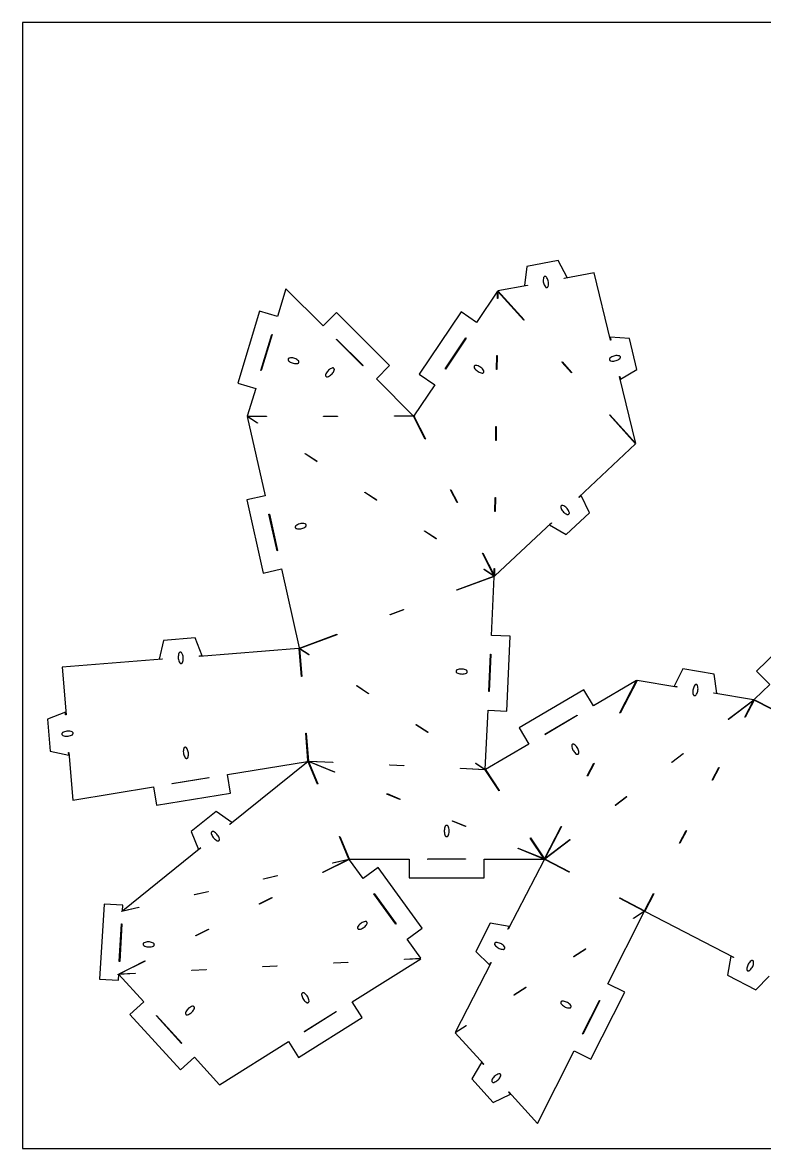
# Model space of a CAD drawing. Extents: x -101 to 299, y -5 to 295.
# Drawn here: x -100.8 to 97, y -4.9 to 295.1 of the extents above; entities that cross this region are included whole.
import ezdxf

# ---------------------------------------------------------------- set-up
doc = ezdxf.new("R2010")
doc.units = 0
doc.layers.add('Ebene_1', color=7, linetype='CONTINUOUS')

msp = doc.modelspace()

# ---------------------------------------------------------------- linework, layer by layer
at = {"layer": 'Ebene_1', "color": 5}
for points in [[(-100.819354, -4.857184), (299.181258, -4.857184), (299.181258, 295.142921), (-100.819354, 295.142921), (-100.819354, -4.857184)], [(98.760794, 112.256924), (94.185971, 114.626885), (91.81601, 110.052063), (91.728169, 110.097924), (94.019813, 114.521405), (87.350902, 109.45728), (87.29093, 109.535949), (94.07273, 114.685799), (94.00676, 114.720019), (83.477049, 116.462741), (83.493277, 116.56046), (84.233405, 116.438046), (83.553602, 121.518046), (75.167721, 122.906227), (72.887719, 118.316235), (73.627494, 118.193469), (73.611266, 118.096102), (62.975016, 119.856463), (58.474277, 111.162607), (58.386083, 111.208116), (62.84343, 119.817657), (51.346402, 113.052438), (48.810283, 117.361619), (31.573208, 107.218552), (34.109327, 102.909019), (22.60983, 96.142388), (22.723071, 96.137096), (22.718485, 96.037966), (22.711783, 96.038319), (22.717427, 96.034791), (22.675094, 95.969527), (26.274133, 90.519463), (26.191583, 90.465135), (22.504349, 96.048196), (15.945858, 96.357935), (15.950796, 96.456713), (22.351596, 96.154382), (19.921663, 97.736591), (19.975638, 97.819846), (22.40416, 96.238696), (22.469071, 96.281735), (22.535746, 96.180488), (23.271641, 111.884038), (28.265916, 111.650146), (29.201835, 131.628305), (24.20756, 131.862196), (24.938163, 147.460619), (24.895124, 147.460971), (24.896535, 147.578094), (14.939735, 143.885569), (14.905163, 143.978349), (24.836916, 147.661702), (22.18438, 149.376202), (22.238355, 149.459457), (24.820688, 147.790466), (21.819608, 153.737241), (21.908155, 153.781691), (24.900063, 147.852907), (24.92123, 149.684177), (25.02036, 149.683119), (24.99743, 147.720969), (25.040469, 147.737196), (40.143238, 161.859596), (40.210619, 161.787277), (39.663108, 161.275044), (44.105991, 158.719874), (50.314527, 164.525185), (48.062746, 169.129641), (47.514883, 168.617407), (47.447149, 168.689727), (62.607069, 182.865749), (55.623127, 190.592994), (55.696858, 190.659316), (62.618358, 183.000863), (58.269666, 200.806263), (58.365974, 200.829899), (58.544127, 200.101413), (62.949263, 202.721141), (60.932433, 210.97861), (55.815391, 211.272827), (55.993544, 210.544341), (55.897235, 210.520705), (51.523849, 228.427705), (43.595169, 226.94498), (43.576824, 227.042346), (44.31413, 227.180282), (41.938877, 231.721944), (33.583688, 230.159491), (33.010071, 225.066438), (33.747024, 225.204374), (33.765369, 225.107007), (25.893838, 223.635219), (32.856613, 215.930905), (32.783235, 215.864582), (25.884666, 223.497282), (25.862441, 221.589813), (25.76331, 221.590871), (25.786241, 223.549494), (20.212352, 215.252866), (16.061921, 218.041221), (4.908852, 201.439852), (9.05893, 198.651496), (3.468108, 190.329469), (3.624035, 190.329821), (3.624388, 190.230691), (3.51538, 190.230691), (6.562321, 184.192546), (6.473774, 184.148096), (3.404608, 190.230338), (-1.709612, 190.223988), (-1.709612, 190.323119), (3.354513, 190.329469), (3.323116, 190.391205), (-6.499276, 200.178671), (-2.970087, 203.720207), (-17.13729, 217.836963), (-20.666479, 214.295427), (-30.600701, 224.193666), (-32.852834, 216.777219), (-37.637206, 218.23031), (-43.44922, 199.093527), (-38.664848, 197.640435), (-40.902517, 190.273377), (-35.772776, 190.28008), (-35.772776, 190.180949), (-40.749765, 190.174599), (-38.154731, 188.497141), (-38.208706, 188.413885), (-40.901812, 190.154844), (-36.167887, 169.054499), (-41.046804, 167.95983), (-36.668479, 148.445221), (-31.789562, 149.539891), (-27.082095, 128.557021), (-27.005895, 128.563019), (-26.996017, 128.439546), (-17.032867, 132.134541), (-16.998295, 132.041407), (-26.930754, 128.358055), (-24.429912, 126.730338), (-24.483887, 126.647082), (-26.982965, 128.274094), (-26.398765, 120.897863), (-26.497542, 120.890102), (-27.084212, 128.301257), (-27.200276, 128.258219), (-27.234848, 128.350999), (-27.221442, 128.355938), (-53.652259, 126.262555), (-53.660373, 126.361332), (-52.912484, 126.420599), (-54.794906, 131.187685), (-63.268276, 130.516702), (-64.376704, 125.512549), (-63.629167, 125.571816), (-63.621406, 125.473038), (-90.23341, 123.365191), (-89.226758, 110.654255), (-89.325395, 110.646494), (-89.384662, 111.39403), (-94.151854, 109.511607), (-93.480764, 101.038238), (-88.476682, 99.92981), (-88.535949, 100.677699), (-88.437136, 100.68546), (-87.430343, 87.974171), (-65.912275, 91.522763), (-65.09884, 86.589519), (-45.365156, 89.843541), (-46.178662, 94.777138), (-24.851481, 98.29398), (-24.849012, 98.350071), (-24.854304, 98.352188), (-24.847954, 98.367357), (-24.847248, 98.383938), (-24.841251, 98.383938), (-24.816556, 98.44391), (-24.752351, 98.417099), (-24.779162, 98.481305), (-24.724481, 98.504235), (-25.301979, 105.797916), (-25.203201, 105.80603), (-24.614767, 98.373002), (-18.07462, 98.063969), (-18.079559, 97.965191), (-24.379465, 98.262935), (-17.649876, 95.475285), (-17.687623, 95.383563), (-24.568554, 98.234007), (-22.080765, 92.273121), (-22.171781, 92.235374), (-24.635934, 98.137699), (-24.694848, 98.133113), (-24.70649, 98.278105), (-24.718484, 98.27881), (-45.520731, 81.486235), (-45.583173, 81.563141), (-44.999326, 82.034452), (-49.245006, 84.90571), (-55.858884, 79.566771), (-53.947534, 74.810974), (-53.36404, 75.281932), (-53.301951, 75.205027), (-74.074106, 58.436441), (-69.796146, 59.417163), (-69.774098, 59.320502), (-74.335373, 58.274869), (-74.357563, 58.37153), (-74.158984, 58.417038), (-74.066945, 59.95021), (-79.057939, 60.249719), (-80.256007, 40.285671), (-75.265013, 39.986163), (-75.173221, 41.513691), (-75.317119, 41.441724), (-75.351832, 41.511574), (-75.356242, 41.511221), (-75.356806, 41.521452), (-75.361322, 41.530624), (-75.357335, 41.532388), (-75.361463, 41.610352), (-75.182746, 41.619524), (-68.193759, 45.106732), (-68.149521, 45.018185), (-74.93499, 41.632577), (-70.788193, 41.848477), (-70.782936, 41.749699), (-75.126654, 41.523216), (-68.477886, 34.233063), (-72.172281, 30.863682), (-58.695217, 16.086245), (-55.000929, 19.455414), (-48.309087, 12.117636), (-29.922662, 23.634737), (-27.268362, 19.397382), (-10.319154, 30.014335), (-12.973101, 34.25176), (5.326541, 45.714569), (1.031119, 45.490907), (1.02618, 45.589685), (5.378399, 45.816521), (1.696458, 50.894405), (5.74423, 53.829516), (-5.995862, 70.02131), (-10.043987, 67.086199), (-13.646201, 72.054369), (-13.732984, 72.018032), (-13.785548, 72.143974), (-20.736329, 68.675816), (-20.780779, 68.764363), (-14.153848, 72.070949), (-18.126126, 71.160077), (-18.148351, 71.256738), (-13.828587, 72.246985), (-16.340365, 78.264316), (-16.248995, 78.302416), (-13.735101, 72.279794), (-13.61304, 72.340824), (-13.593284, 72.30096), (-13.586934, 72.302371), (-13.580937, 72.276266), (-13.568942, 72.251924), (-13.57494, 72.249102), (-13.56612, 72.21206), (2.258433, 72.225113), (2.262313, 67.225194), (22.262344, 67.241774), (22.25811, 72.241694), (38.147574, 72.255099), (31.266291, 75.105544), (31.304038, 75.197266), (38.124291, 72.372221), (38.131346, 72.385627), (34.534424, 77.832163), (34.616974, 77.886491), (38.271752, 72.352819), (42.726277, 80.957774), (42.814119, 80.912266), (38.422035, 72.427607), (45.090946, 77.491732), (45.150919, 77.41271), (38.375469, 72.267799), (38.470719, 72.228641), (38.464721, 72.213824), (44.942074, 68.857849), (44.896213, 68.770007), (38.422035, 72.124219), (38.339838, 72.069891), (38.281983, 72.15738), (38.234005, 72.064246), (38.19026, 72.086824), (28.66526, 53.562816), (28.577066, 53.608324), (28.920319, 54.275427), (23.875596, 55.182419), (19.988691, 47.623096), (23.66146, 44.048046), (24.00436, 44.715149), (24.092202, 44.669641), (14.525927, 26.065446), (17.419763, 27.922892), (17.473385, 27.839671), (14.514638, 25.940316), (22.103594, 17.593417), (22.030216, 17.526848), (21.525744, 18.081767), (18.908485, 13.674938), (24.62666, 7.385722), (29.261808, 9.572803), (28.757335, 10.127757), (28.830713, 10.194432), (36.453535, 1.810316), (46.224774, 21.18085), (50.689177, 18.928999), (59.696652, 36.785763), (55.232602, 39.037544), (64.918469, 58.239238), (64.87296, 58.262874), (64.874724, 58.266402), (62.064849, 56.462649), (62.011227, 56.546257), (64.905063, 58.403632), (58.33881, 61.805469), (58.384319, 61.89331), (64.982674, 58.474894), (67.352635, 63.049716), (67.440477, 63.004207), (65.132958, 58.550035), (65.136133, 58.552152), (65.189755, 58.468896), (65.102619, 58.412805), (65.194694, 58.36518), (65.171763, 58.321082), (88.70698, 46.127671), (88.661471, 46.03983), (87.995427, 46.384846), (87.072913, 41.342946), (94.620241, 37.43311), (98.20658, 41.094591)], [(-37.164484, 202.410344), (-37.259381, 202.438919), (-34.353551, 212.00731), (-34.258654, 211.978735), (-37.164484, 202.410344)], [(-17.159515, 210.73096), (-17.089665, 210.801163), (-10.005887, 203.742785), (-10.07609, 203.672582), (-17.159515, 210.73096)], [(11.88856, 202.77441), (11.806363, 202.829444), (17.383074, 211.130305), (17.465271, 211.074919), (11.88856, 202.77441)], [(25.585863, 206.452824), (25.684994, 206.451766), (25.640896, 202.666813), (25.541766, 202.668224), (25.585863, 206.452824)], [(45.545677, 201.891407), (45.471946, 201.824732), (42.934416, 204.632844), (43.007794, 204.699166), (45.545677, 201.891407)], [(-16.848717, 190.304069), (-16.848717, 190.204938), (-20.63367, 190.199999), (-20.63367, 190.29913), (-16.848717, 190.304069)], [(25.364319, 187.529824), (25.463449, 187.528766), (25.418999, 183.744166), (25.320221, 183.745224), (25.364319, 187.529824)], [(-25.494242, 180.195574), (-25.44062, 180.27883), (-22.262092, 178.224252), (-22.315715, 178.140996), (-25.494242, 180.195574)], [(-9.601251, 169.922685), (-9.547629, 170.005588), (-6.369101, 167.95101), (-6.422723, 167.867755), (-9.601251, 169.922685)], [(15.087549, 167.297666), (14.999355, 167.252863), (13.294027, 170.632121), (13.382574, 170.676571), (15.087549, 167.297666)], [(25.142774, 168.607177), (25.241905, 168.606119), (25.197455, 164.821519), (25.098324, 164.822577), (25.142774, 168.607177)], [(-32.835901, 154.429391), (-32.932562, 154.407519), (-35.121548, 164.164999), (-35.024887, 164.186871), (-32.835901, 154.429391)], [(6.291388, 159.649444), (6.345363, 159.732699), (9.523891, 157.678121), (9.470269, 157.594866), (6.291388, 159.649444)], [(-2.803929, 137.305557), (-2.838148, 137.398691), (0.710444, 138.714552), (0.745016, 138.621419), (-2.803929, 137.305557)], [(109.184319, 136.29873), (94.855896, 122.345663), (98.344163, 118.763205), (94.301683, 114.826557), (94.345427, 114.768702), (94.257233, 114.701674), (98.806302, 112.344766)], [(23.923927, 126.870038), (24.023058, 126.865099), (23.554921, 116.876196), (23.456144, 116.880782), (23.923927, 126.870038)], [(-11.796587, 118.387144), (-11.742612, 118.470046), (-8.570787, 116.404885), (-8.624762, 116.321982), (-11.796587, 118.387144)], [(4.062538, 108.062044), (4.116513, 108.144946), (7.288338, 106.079785), (7.234363, 105.996882), (4.062538, 108.062044)], [(38.443555, 105.402099), (38.393108, 105.487824), (47.011821, 110.559005), (47.061916, 110.473985), (38.443555, 105.402099)], [(75.233691, 100.38066), (75.293663, 100.301638), (72.27953, 98.012816), (72.219558, 98.091485), (75.233691, 100.38066)], [(-2.957034, 97.250816), (-2.952448, 97.349946), (0.828271, 97.171088), (0.823685, 97.07231), (-2.957034, 97.250816)], [(51.426483, 97.763402), (51.514324, 97.717894), (49.774071, 94.356627), (49.68623, 94.402488), (51.426483, 97.763402)], [(84.76363, 96.655327), (84.851471, 96.609819), (83.110513, 93.249257), (83.022671, 93.294766), (84.76363, 96.655327)], [(-51.12002, 94.012316), (-51.104145, 93.914596), (-60.970634, 92.287585), (-60.986862, 92.385305), (-51.12002, 94.012316)], [(-3.701042, 89.589894), (-3.662942, 89.681616), (-0.166209, 88.23311), (-0.204309, 88.141388), (-3.701042, 89.589894)], [(60.162319, 88.936196), (60.222291, 88.857174), (57.208158, 86.568352), (57.148185, 86.647021), (60.162319, 88.936196)], [(13.782624, 82.347719), (13.820371, 82.439441), (17.317105, 80.990935), (17.279358, 80.899213), (13.782624, 82.347719)], [(76.058133, 79.852521), (76.145974, 79.807013), (74.405016, 76.446452), (74.317174, 76.49196), (76.058133, 79.852521)], [(17.258191, 72.287202), (17.258191, 72.188071), (7.258352, 72.179957), (7.258352, 72.279088), (17.258191, 72.287202)], [(-36.571817, 66.931682), (-36.594042, 67.028344), (-32.904692, 67.873952), (-32.88282, 67.777644), (-36.571817, 66.931682)], [(-55.017509, 62.703641), (-55.039734, 62.799949), (-51.350384, 63.645557), (-51.328512, 63.548896), (-55.017509, 62.703641)], [(-7.14874, 63.009146), (-7.068659, 63.067355), (-1.19879, 54.971457), (-1.27887, 54.913249), (-7.14874, 63.009146)], [(-37.669662, 60.226435), (-37.713759, 60.315335), (-34.327445, 62.005141), (-34.282995, 61.916594), (-37.669662, 60.226435)], [(-74.91594, 44.974088), (-75.014894, 44.980085), (-74.415877, 54.961932), (-74.317064, 54.956288), (-74.91594, 44.974088)], [(-54.602995, 51.777407), (-54.647092, 51.866307), (-51.260426, 53.55576), (-51.216329, 53.467213), (-54.602995, 51.777407)], [(46.139049, 46.240207), (46.08578, 46.323463), (49.270658, 48.368163), (49.32428, 48.284555), (46.139049, 46.240207)], [(-55.664151, 42.537099), (-55.669442, 42.63623), (-51.889781, 42.83308), (-51.88449, 42.734302), (-55.664151, 42.537099)], [(-36.765845, 43.521702), (-36.770784, 43.620832), (-32.991123, 43.817682), (-32.985831, 43.718552), (-36.765845, 43.521702)], [(-17.867187, 44.506305), (-17.872479, 44.605435), (-14.092817, 44.802285), (-14.087526, 44.703155), (-17.867187, 44.506305)], [(30.213602, 36.017766), (30.15998, 36.101021), (33.34521, 38.145369), (33.398833, 38.062113), (30.213602, 36.017766)], [(52.936371, 34.595719), (53.024919, 34.551269), (48.521005, 25.622816), (48.432458, 25.667336), (52.936371, 34.595719)], [(-58.33362, 23.183146), (-58.406645, 23.116435), (-65.145406, 30.50526), (-65.072029, 30.571935), (-58.33362, 23.183146)], [(-17.236773, 31.639441), (-17.184562, 31.55548), (-25.65899, 26.247056), (-25.711554, 26.330982), (-17.236773, 31.639441)]]:
    msp.add_lwpolyline(points, dxfattribs=at)
at = {"layer": 'Ebene_1', "color": 1}
for points in [[(38.769874, 224.557027), (38.769874, 224.557027), (38.843252, 224.544327), (38.915924, 224.54468), (38.98648, 224.55738), (39.053508, 224.582074), (39.115244, 224.616999), (39.170277, 224.662155), (39.217196, 224.716482), (39.254591, 224.779277), (39.281049, 224.849127), (39.281049, 224.849127), (39.344902, 225.136288), (39.378769, 225.425919), (39.383355, 225.715549), (39.359013, 226.003063), (39.306096, 226.286696), (39.224605, 226.56398), (39.115596, 226.832796), (38.979424, 227.090677), (38.816088, 227.335857), (38.816088, 227.335857), (38.796333, 227.360199), (38.775519, 227.382777), (38.752588, 227.403591), (38.728246, 227.422994), (38.702846, 227.44028), (38.676388, 227.455802), (38.648871, 227.469207), (38.620649, 227.480496), (38.591369, 227.489316), (38.591369, 227.489316), (38.517638, 227.502721), (38.44426, 227.502369), (38.373705, 227.490021), (38.306324, 227.46568), (38.244235, 227.430755), (38.189202, 227.385599), (38.142283, 227.330919), (38.104888, 227.268124), (38.078783, 227.197921), (38.078783, 227.197921), (38.015283, 226.91076), (37.981769, 226.621482), (37.977183, 226.331852), (38.001877, 226.043985), (38.054794, 225.760705), (38.135933, 225.483421), (38.244941, 225.214605), (38.38076, 224.956371), (38.543744, 224.711191), (38.543744, 224.711191), (38.563146, 224.686849), (38.58396, 224.664624), (38.606538, 224.64381), (38.63088, 224.624407), (38.65628, 224.607121), (38.682738, 224.591599), (38.71096, 224.578194), (38.739888, 224.566552), (38.769874, 224.557027)], [(-27.238023, 204.431055), (-27.238023, 204.431055), (-27.192867, 204.489969), (-27.159706, 204.55488), (-27.13854, 204.623319), (-27.129367, 204.693874), (-27.131837, 204.764782), (-27.146654, 204.834632), (-27.173112, 204.901307), (-27.211212, 204.963396), (-27.261306, 205.019135), (-27.261306, 205.019135), (-27.486731, 205.208224), (-27.727679, 205.371913), (-27.982737, 205.509849), (-28.249084, 205.620974), (-28.524956, 205.704935), (-28.80859, 205.760674), (-29.097162, 205.788191), (-29.389262, 205.786074), (-29.682067, 205.754324), (-29.682067, 205.754324), (-29.712406, 205.747974), (-29.742392, 205.73986), (-29.77132, 205.729277), (-29.799542, 205.71693), (-29.826706, 205.702113), (-29.852812, 205.685885), (-29.877506, 205.667541), (-29.900437, 205.647432), (-29.921604, 205.625913), (-29.921604, 205.625913), (-29.967817, 205.566646), (-30.001331, 205.501382), (-30.022851, 205.432944), (-30.032376, 205.362035), (-30.029906, 205.291127), (-30.01509, 205.221277), (-29.988631, 205.154602), (-29.950179, 205.09216), (-29.899731, 205.036421), (-29.899731, 205.036421), (-29.674659, 204.847685), (-29.433359, 204.684702), (-29.178301, 204.547119), (-28.911954, 204.435994), (-28.635729, 204.352032), (-28.352448, 204.295941), (-28.063523, 204.268424), (-27.771776, 204.270188), (-27.479323, 204.301232), (-27.479323, 204.301232), (-27.448631, 204.30723), (-27.418998, 204.315696), (-27.39007, 204.32628), (-27.362201, 204.338627), (-27.335037, 204.353091), (-27.308931, 204.369671), (-27.284237, 204.388369), (-27.260248, 204.40883), (-27.238023, 204.431055)], [(55.621716, 205.493621), (55.621716, 205.493621), (55.612896, 205.419891), (55.617483, 205.347219), (55.634063, 205.277369), (55.661933, 205.212105), (55.700385, 205.152132), (55.748363, 205.099921), (55.80516, 205.055824), (55.869719, 205.021957), (55.941333, 204.99938), (55.941333, 204.99938), (56.231669, 204.951402), (56.522358, 204.933057), (56.811988, 204.944346), (57.097738, 204.984563), (57.378196, 205.053002), (57.650541, 205.14931), (57.913008, 205.272782), (58.163127, 205.423066), (58.398783, 205.599807), (58.398783, 205.599807), (58.422066, 205.620269), (58.443585, 205.642846), (58.462988, 205.666835), (58.48098, 205.691882), (58.496855, 205.718341), (58.510966, 205.745505), (58.52296, 205.773727), (58.532485, 205.802655), (58.539894, 205.832288), (58.539894, 205.832288), (58.549066, 205.906724), (58.544833, 205.979749), (58.528605, 206.049952), (58.500735, 206.115569), (58.462283, 206.175541), (58.414305, 206.228105), (58.357155, 206.272202), (58.292596, 206.306069), (58.22063, 206.328294), (58.22063, 206.328294), (57.930646, 206.375919), (57.639958, 206.393557), (57.350327, 206.382269), (57.064577, 206.342052), (56.784471, 206.27326), (56.512127, 206.177305), (56.249308, 206.054185), (55.999188, 205.904255), (55.76318, 205.727866), (55.76318, 205.727866), (55.740249, 205.707405), (55.71873, 205.68518), (55.699327, 205.661544), (55.681335, 205.636496), (55.66546, 205.610038), (55.651349, 205.582521), (55.639355, 205.553946), (55.629477, 205.524313), (55.621716, 205.493621)], [(-20.036065, 201.01793), (-20.036065, 201.01793), (-20.00502, 200.950196), (-19.963745, 200.890577), (-19.912945, 200.839777), (-19.85509, 200.798502), (-19.791237, 200.767457), (-19.722798, 200.747702), (-19.651537, 200.739588), (-19.578512, 200.744174), (-19.50584, 200.762166), (-19.50584, 200.762166), (-19.233142, 200.872232), (-18.975262, 201.008405), (-18.733962, 201.168566), (-18.510654, 201.351657), (-18.307101, 201.556269), (-18.124715, 201.780282), (-17.964906, 202.022288), (-17.829792, 202.280874), (-17.720431, 202.554277), (-17.720431, 202.554277), (-17.711259, 202.584263), (-17.704909, 202.614602), (-17.700323, 202.644941), (-17.698206, 202.675632), (-17.698206, 202.706677), (-17.700676, 202.737369), (-17.705262, 202.767707), (-17.711965, 202.797341), (-17.721137, 202.826269), (-17.721137, 202.826269), (-17.752181, 202.894707), (-17.793456, 202.955032), (-17.844256, 203.006185), (-17.902112, 203.047813), (-17.965965, 203.078857), (-18.034404, 203.098966), (-18.106017, 203.106727), (-18.179042, 203.102141), (-18.251715, 203.083796), (-18.251715, 203.083796), (-18.524059, 202.973377), (-18.781587, 202.836852), (-19.022887, 202.676338), (-19.245842, 202.493246), (-19.449395, 202.288988), (-19.632134, 202.064974), (-19.791942, 201.822969), (-19.927409, 201.564735), (-20.037476, 201.291685), (-20.037476, 201.291685), (-20.046295, 201.262052), (-20.052998, 201.231713), (-20.057231, 201.201374), (-20.059701, 201.170682), (-20.059348, 201.139991), (-20.057231, 201.109299), (-20.052292, 201.078607), (-20.045237, 201.047916), (-20.036065, 201.01793)], [(21.972008, 201.804624), (21.972008, 201.804624), (22.032685, 201.848016), (22.083485, 201.899874), (22.123702, 201.959141), (22.152983, 202.024052), (22.171327, 202.092844), (22.177677, 202.163752), (22.17168, 202.235366), (22.153335, 202.305921), (22.121938, 202.373655), (22.121938, 202.373655), (21.961777, 202.620246), (21.779038, 202.847788), (21.575485, 203.05381), (21.353235, 203.23796), (21.113699, 203.398827), (20.858994, 203.535352), (20.590883, 203.645771), (20.311483, 203.72938), (20.021852, 203.784413), (20.021852, 203.784413), (19.990808, 203.787588), (19.959763, 203.788294), (19.929071, 203.786882), (19.89838, 203.783002), (19.868041, 203.777005), (19.838408, 203.768891), (19.809833, 203.75866), (19.781963, 203.746313), (19.755152, 203.731849), (19.755152, 203.731849), (19.693769, 203.688457), (19.642616, 203.636246), (19.602046, 203.576627), (19.57206, 203.511716), (19.553716, 203.442924), (19.547366, 203.372016), (19.553363, 203.300402), (19.571708, 203.229846), (19.60381, 203.16176), (19.60381, 203.16176), (19.763971, 202.915521), (19.947063, 202.688685), (20.150616, 202.482663), (20.373219, 202.298513), (20.612402, 202.137646), (20.867108, 202.001121), (21.135219, 201.890349), (21.414619, 201.806741), (21.703544, 201.751002), (21.703544, 201.751002), (21.734588, 201.747827), (21.76528, 201.747121), (21.795971, 201.748532), (21.82631, 201.752413), (21.856649, 201.75841), (21.886283, 201.766524), (21.915916, 201.777107), (21.944138, 201.789807), (21.972008, 201.804624)], [(42.930535, 166.465463), (42.930535, 166.465463), (42.861744, 166.436888), (42.800713, 166.397377), (42.748149, 166.348694), (42.704758, 166.292249), (42.671596, 166.229455), (42.649019, 166.161721), (42.638788, 166.090813), (42.640905, 166.017788), (42.656427, 165.944763), (42.656427, 165.944763), (42.756616, 165.668185), (42.883263, 165.405719), (43.03531, 165.158774), (43.210288, 164.929116), (43.407491, 164.718507), (43.624802, 164.52836), (43.861163, 164.360085), (44.11481, 164.215799), (44.384333, 164.096913), (44.384333, 164.096913), (44.413613, 164.086682), (44.443599, 164.079274), (44.473938, 164.07363), (44.504983, 164.070455), (44.535674, 164.069396), (44.566366, 164.070455), (44.596705, 164.074335), (44.626691, 164.07998), (44.655971, 164.088094), (44.655971, 164.088094), (44.725469, 164.116316), (44.787205, 164.155827), (44.840121, 164.20451), (44.883866, 164.260955), (44.917027, 164.323749), (44.939605, 164.391482), (44.949835, 164.462744), (44.947719, 164.535769), (44.931844, 164.609146), (44.931844, 164.609146), (44.831302, 164.885371), (44.703949, 165.147485), (44.552255, 165.394077), (44.376924, 165.623735), (44.180074, 165.834344), (43.96241, 166.024491), (43.726402, 166.192766), (43.473108, 166.337757), (43.203938, 166.456996), (43.203938, 166.456996), (43.174658, 166.466874), (43.145024, 166.474635), (43.114685, 166.48028), (43.083994, 166.483455), (43.053302, 166.484513), (43.02261, 166.483102), (42.991566, 166.479574), (42.960874, 166.473577), (42.930535, 166.465463)], [(-25.195792, 161.081369), (-25.195792, 161.081369), (-25.185562, 161.155099), (-25.188737, 161.227771), (-25.203906, 161.297621), (-25.23107, 161.363591), (-25.268112, 161.424269), (-25.315384, 161.477538), (-25.371123, 161.522694), (-25.434976, 161.557619), (-25.506237, 161.581607), (-25.506237, 161.581607), (-25.795515, 161.634877), (-26.085851, 161.658866), (-26.375834, 161.652869), (-26.66229, 161.618296), (-26.943806, 161.555149), (-27.217915, 161.46378), (-27.482498, 161.345246), (-27.73544, 161.199902), (-27.974623, 161.027746), (-27.974623, 161.027746), (-27.998259, 161.007285), (-28.019779, 160.985413), (-28.04024, 160.961777), (-28.058584, 160.937082), (-28.074812, 160.910977), (-28.089276, 160.884166), (-28.101623, 160.855944), (-28.111854, 160.827369), (-28.119967, 160.797735), (-28.119967, 160.797735), (-28.130551, 160.723652), (-28.127729, 160.650274), (-28.112912, 160.580071), (-28.086101, 160.513749), (-28.048706, 160.453071), (-28.001787, 160.399802), (-27.945695, 160.354646), (-27.88149, 160.319721), (-27.810229, 160.295732), (-27.810229, 160.295732), (-27.521304, 160.242816), (-27.230615, 160.219532), (-26.941337, 160.225882), (-26.654529, 160.260455), (-26.373012, 160.323602), (-26.098904, 160.414619), (-25.833967, 160.532799), (-25.581026, 160.678144), (-25.341842, 160.849594), (-25.341842, 160.849594), (-25.318206, 160.870055), (-25.296687, 160.891574), (-25.276579, 160.91521), (-25.258234, 160.939905), (-25.241654, 160.96601), (-25.22719, 160.993174), (-25.214842, 161.021396), (-25.204259, 161.05103), (-25.195792, 161.081369)], [(-58.702626, 124.397419), (-58.702626, 124.397419), (-58.631012, 124.37731), (-58.558692, 124.369902), (-58.487431, 124.375194), (-58.418287, 124.39248), (-58.353023, 124.420702), (-58.293404, 124.45986), (-58.241192, 124.508896), (-58.197448, 124.567105), (-58.163581, 124.634132), (-58.163581, 124.634132), (-58.069742, 124.912827), (-58.005537, 125.197166), (-57.970259, 125.48468), (-57.964262, 125.773605), (-57.98684, 126.061119), (-58.038345, 126.345457), (-58.118426, 126.624152), (-58.227081, 126.895085), (-58.363606, 127.156141), (-58.363606, 127.156141), (-58.380187, 127.182246), (-58.398884, 127.206941), (-58.419345, 127.230224), (-58.441217, 127.251744), (-58.464854, 127.271852), (-58.489548, 127.290196), (-58.515654, 127.306424), (-58.542465, 127.320535), (-58.570334, 127.33253), (-58.570334, 127.33253), (-58.642654, 127.353344), (-58.715326, 127.361105), (-58.787292, 127.356166), (-58.856437, 127.33888), (-58.921701, 127.310657), (-58.98132, 127.271499), (-59.033884, 127.222463), (-59.077629, 127.163902), (-59.111142, 127.096874), (-59.111142, 127.096874), (-59.204629, 126.817827), (-59.268481, 126.533841), (-59.303406, 126.246327), (-59.309404, 125.957402), (-59.286826, 125.669888), (-59.23532, 125.385549), (-59.155592, 125.106855), (-59.047642, 124.835921), (-58.91147, 124.574866), (-58.91147, 124.574866), (-58.89489, 124.54876), (-58.876192, 124.524066), (-58.855731, 124.500782), (-58.833859, 124.479263), (-58.810576, 124.459507), (-58.785529, 124.441163), (-58.759423, 124.424935), (-58.731554, 124.410119), (-58.702626, 124.397419)], [(14.797213, 122.474074), (14.797213, 122.474074), (14.767933, 122.405635), (14.751705, 122.334727), (14.748177, 122.263113), (14.756291, 122.192557), (14.776399, 122.124119), (14.807796, 122.060266), (14.849777, 122.002057), (14.901988, 121.951257), (14.964077, 121.90963), (14.964077, 121.90963), (15.229013, 121.781571), (15.503121, 121.681735), (15.783933, 121.610827), (16.069683, 121.568494), (16.357549, 121.555088), (16.646121, 121.57061), (16.93293, 121.61506), (17.215152, 121.688438), (17.491377, 121.791096), (17.491377, 121.791096), (17.519246, 121.804502), (17.54641, 121.820024), (17.57181, 121.83731), (17.596152, 121.85636), (17.61873, 121.877174), (17.640249, 121.899399), (17.659299, 121.923035), (17.676938, 121.948082), (17.692108, 121.974541), (17.692108, 121.974541), (17.722094, 122.043332), (17.739027, 122.114594), (17.742908, 122.18656), (17.734794, 122.257469), (17.714685, 122.325555), (17.683641, 122.38976), (17.641308, 122.447969), (17.588744, 122.498769), (17.526302, 122.540396), (17.526302, 122.540396), (17.261719, 122.668102), (16.98761, 122.767232), (16.706799, 122.837788), (16.421049, 122.880121), (16.13283, 122.893527), (15.844258, 122.878357), (15.557802, 122.83426), (15.275227, 122.760882), (14.999355, 122.65893), (14.999355, 122.65893), (14.971133, 122.645524), (14.944674, 122.630355), (14.918921, 122.613069), (14.894933, 122.594019), (14.872355, 122.573205), (14.850835, 122.550627), (14.831433, 122.526638), (14.813441, 122.501238), (14.797213, 122.474074)], [(78.126469, 115.86831), (78.126469, 115.86831), (78.191027, 115.831269), (78.259466, 115.806574), (78.330021, 115.79458), (78.401283, 115.79458), (78.471133, 115.806574), (78.538513, 115.83021), (78.601308, 115.865135), (78.657752, 115.911349), (78.706435, 115.968146), (78.706435, 115.968146), (78.864833, 116.216149), (78.995713, 116.476499), (79.099077, 116.74708), (79.174571, 117.025774), (79.221491, 117.310466), (79.239835, 117.599038), (79.229252, 117.888669), (79.189388, 118.177946), (79.119538, 118.464049), (79.119538, 118.464049), (79.10966, 118.49333), (79.097313, 118.521905), (79.083202, 118.549421), (79.066974, 118.57588), (79.049335, 118.600574), (79.02958, 118.62421), (79.00806, 118.646435), (78.985483, 118.666544), (78.961141, 118.684888), (78.961141, 118.684888), (78.89623, 118.722635), (78.827438, 118.747682), (78.75653, 118.76003), (78.685269, 118.76003), (78.615066, 118.748388), (78.547685, 118.724752), (78.484891, 118.689827), (78.428446, 118.64326), (78.379763, 118.58611), (78.379763, 118.58611), (78.222071, 118.338107), (78.091544, 118.077757), (77.988533, 117.807177), (77.913038, 117.528482), (77.865766, 117.243791), (77.847421, 116.955571), (77.857652, 116.665588), (77.897163, 116.376663), (77.96666, 116.090207), (77.96666, 116.090207), (77.976538, 116.060927), (77.988533, 116.032705), (78.002644, 116.005188), (78.018519, 115.979082), (78.03651, 115.954035), (78.056619, 115.930399), (78.078138, 115.908174), (78.101421, 115.88736), (78.126469, 115.86831)], [(-87.361693, 105.603888), (-87.361693, 105.603888), (-87.341161, 105.675502), (-87.334, 105.747821), (-87.339256, 105.819435), (-87.356472, 105.888227), (-87.38487, 105.953491), (-87.423993, 106.01311), (-87.472924, 106.065674), (-87.531202, 106.109419), (-87.598195, 106.142932), (-87.598195, 106.142932), (-87.87696, 106.236771), (-88.161228, 106.30133), (-88.448848, 106.336255), (-88.737526, 106.342252), (-89.025146, 106.319674), (-89.309414, 106.268169), (-89.588214, 106.188088), (-89.859112, 106.079785), (-90.120133, 105.94326), (-90.120133, 105.94326), (-90.146309, 105.926327), (-90.170968, 105.90763), (-90.194251, 105.887169), (-90.215912, 105.865296), (-90.235879, 105.84166), (-90.254082, 105.816966), (-90.270346, 105.79086), (-90.284527, 105.764049), (-90.296381, 105.73618), (-90.296381, 105.73618), (-90.317477, 105.66386), (-90.325026, 105.591188), (-90.320087, 105.519574), (-90.303119, 105.450077), (-90.274755, 105.384813), (-90.235597, 105.325194), (-90.186561, 105.27263), (-90.127964, 105.228885), (-90.060725, 105.195371), (-90.060725, 105.195371), (-89.782101, 105.102238), (-89.497797, 105.038032), (-89.210354, 105.003107), (-88.921641, 104.99711), (-88.634056, 105.020041), (-88.349753, 105.071194), (-88.070988, 105.150921), (-87.799913, 105.259224), (-87.538787, 105.395044), (-87.538787, 105.395044), (-87.512752, 105.411977), (-87.488058, 105.430321), (-87.464916, 105.450782), (-87.443431, 105.472655), (-87.423429, 105.495938), (-87.405261, 105.520985), (-87.388857, 105.547091), (-87.374252, 105.57496), (-87.361693, 105.603888)], [(-57.324323, 102.020724), (-57.324323, 102.020724), (-57.397348, 102.034835), (-57.47002, 102.035894), (-57.540576, 102.024605), (-57.607956, 102.001674), (-57.670398, 101.967807), (-57.72649, 101.924063), (-57.77482, 101.870794), (-57.813273, 101.809057), (-57.841142, 101.73956), (-57.841142, 101.73956), (-57.911345, 101.45381), (-57.951562, 101.165238), (-57.962145, 100.875607), (-57.944154, 100.587388), (-57.896881, 100.302696), (-57.82174, 100.023649), (-57.718729, 99.752716), (-57.587848, 99.492013), (-57.429451, 99.243305), (-57.429451, 99.243305), (-57.410754, 99.21861), (-57.38994, 99.19568), (-57.367715, 99.17416), (-57.343726, 99.154405), (-57.318679, 99.136413), (-57.292573, 99.120538), (-57.265409, 99.106427), (-57.237187, 99.094785), (-57.208612, 99.084907), (-57.208612, 99.084907), (-57.134881, 99.070091), (-57.061504, 99.06868), (-56.990595, 99.079616), (-56.922862, 99.102546), (-56.860067, 99.136413), (-56.803976, 99.180157), (-56.755998, 99.23378), (-56.717192, 99.295516), (-56.689323, 99.365366), (-56.689323, 99.365366), (-56.620179, 99.651116), (-56.580315, 99.939688), (-56.569731, 100.228966), (-56.588076, 100.517185), (-56.634995, 100.801877), (-56.710137, 101.080924), (-56.813148, 101.351857), (-56.943676, 101.612913), (-57.101015, 101.861621), (-57.101015, 101.861621), (-57.120065, 101.886316), (-57.140526, 101.909246), (-57.162751, 101.930413), (-57.186387, 101.950169), (-57.211434, 101.96816), (-57.237892, 101.984035), (-57.265409, 101.998146), (-57.294337, 102.010494), (-57.324323, 102.020724)], [(47.115538, 100.166171), (47.115538, 100.166171), (47.188563, 100.178871), (47.257002, 100.203919), (47.319091, 100.239902), (47.373419, 100.285763), (47.419633, 100.339738), (47.455969, 100.401121), (47.481721, 100.468149), (47.495833, 100.539763), (47.496538, 100.614552), (47.496538, 100.614552), (47.458791, 100.906299), (47.392469, 101.189932), (47.298277, 101.464041), (47.177627, 101.726507), (47.031224, 101.974863), (46.86048, 102.208049), (46.666452, 102.423596), (46.450552, 102.619741), (46.213485, 102.794719), (46.213485, 102.794719), (46.187027, 102.810946), (46.159158, 102.825057), (46.130935, 102.837052), (46.101655, 102.84693), (46.071669, 102.854691), (46.04133, 102.859982), (46.010991, 102.86351), (45.980652, 102.864216), (45.950313, 102.862805), (45.950313, 102.862805), (45.87623, 102.850105), (45.807438, 102.825057), (45.744996, 102.789074), (45.689963, 102.743566), (45.643749, 102.689591), (45.607413, 102.628207), (45.58166, 102.56118), (45.567902, 102.489213), (45.567196, 102.414424), (45.567196, 102.414424), (45.605296, 102.122677), (45.671971, 101.839396), (45.766516, 101.565288), (45.887166, 101.303174), (46.033569, 101.054466), (46.204313, 100.82128), (46.397988, 100.605732), (46.613535, 100.409235), (46.850249, 100.233905), (46.850249, 100.233905), (46.876708, 100.217677), (46.904224, 100.203919), (46.932446, 100.191924), (46.961727, 100.182046), (46.99136, 100.174285), (47.021699, 100.168994), (47.052744, 100.165819), (47.083788, 100.16476), (47.115538, 100.166171)], [(12.432544, 81.194135), (12.432544, 81.194135), (12.362694, 81.220241), (12.291433, 81.232941), (12.219466, 81.233294), (12.149263, 81.221652), (12.082235, 81.198369), (12.019794, 81.163796), (11.963702, 81.119346), (11.915371, 81.064666), (11.876919, 81.00046), (11.876919, 81.00046), (11.76156, 80.72988), (11.67513, 80.451538), (11.617274, 80.167552), (11.588699, 79.880038), (11.589052, 79.591466), (11.618333, 79.304305), (11.676188, 79.020319), (11.762971, 78.741624), (11.878683, 78.470691), (11.878683, 78.470691), (11.893499, 78.443174), (11.91008, 78.417069), (11.928777, 78.392374), (11.948885, 78.369091), (11.970758, 78.347219), (11.994041, 78.32711), (12.018735, 78.308766), (12.044488, 78.292891), (12.071299, 78.27878), (12.071299, 78.27878), (12.141855, 78.252321), (12.213821, 78.238916), (12.285788, 78.23821), (12.356344, 78.249852), (12.423371, 78.272782), (12.485813, 78.307002), (12.541905, 78.352157), (12.590235, 78.406838), (12.629041, 78.471396), (12.629041, 78.471396), (12.743694, 78.741977), (12.829771, 79.020319), (12.886921, 79.304305), (12.915496, 79.591466), (12.915144, 79.880038), (12.886216, 80.167552), (12.828713, 80.451538), (12.74193, 80.730232), (12.626924, 81.001166), (12.626924, 81.001166), (12.612108, 81.02833), (12.595527, 81.054435), (12.577183, 81.07913), (12.557074, 81.102413), (12.535202, 81.124285), (12.511919, 81.144394), (12.486871, 81.162738), (12.460413, 81.179319), (12.432544, 81.194135)], [(-48.635406, 77.094857), (-48.635406, 77.094857), (-48.564851, 77.118494), (-48.500998, 77.153419), (-48.444906, 77.198221), (-48.397634, 77.251491), (-48.359887, 77.311816), (-48.333076, 77.377432), (-48.317201, 77.447635), (-48.314026, 77.520307), (-48.324256, 77.594391), (-48.324256, 77.594391), (-48.403984, 77.877671), (-48.511581, 78.148605), (-48.644931, 78.40578), (-48.802976, 78.647785), (-48.984304, 78.872152), (-49.187151, 79.077469), (-49.410812, 79.262324), (-49.65317, 79.424955), (-49.913167, 79.563244), (-49.913167, 79.563244), (-49.941742, 79.575238), (-49.971376, 79.585116), (-50.001009, 79.592877), (-50.031701, 79.598169), (-50.06204, 79.601696), (-50.093084, 79.602402), (-50.123423, 79.600991), (-50.153762, 79.597463), (-50.183748, 79.591819), (-50.183748, 79.591819), (-50.255009, 79.568182), (-50.319567, 79.53361), (-50.376012, 79.488807), (-50.423284, 79.435538), (-50.461384, 79.375566), (-50.488548, 79.309596), (-50.50407, 79.239394), (-50.506892, 79.166369), (-50.496662, 79.091932), (-50.496662, 79.091932), (-50.416229, 78.809005), (-50.308631, 78.538424), (-50.174929, 78.281249), (-50.016884, 78.039949), (-49.835909, 77.81523), (-49.633062, 77.60956), (-49.409401, 77.424705), (-49.167395, 77.262074), (-48.907751, 77.123432), (-48.907751, 77.123432), (-48.879176, 77.111438), (-48.849895, 77.101207), (-48.820262, 77.093799), (-48.789923, 77.088507), (-48.759231, 77.08498), (-48.72854, 77.084274), (-48.697495, 77.085685), (-48.666451, 77.089213), (-48.635406, 77.094857)], [(-11.534473, 53.877494), (-11.534473, 53.877494), (-11.514717, 53.80588), (-11.48332, 53.740263), (-11.44134, 53.682055), (-11.390892, 53.63196), (-11.332684, 53.591391), (-11.268126, 53.561052), (-11.198981, 53.541649), (-11.126309, 53.534594), (-11.051873, 53.540944), (-11.051873, 53.540944), (-10.765065, 53.606207), (-10.48884, 53.699341), (-10.224962, 53.819285), (-9.975548, 53.96463), (-9.742009, 54.133963), (-9.526109, 54.325874), (-9.329965, 54.539657), (-9.15534, 54.773549), (-9.003645, 55.026138), (-9.003645, 55.026138), (-8.99024, 55.054007), (-8.978598, 55.082935), (-8.969426, 55.112216), (-8.96237, 55.142555), (-8.957784, 55.172894), (-8.954962, 55.203585), (-8.954609, 55.234277), (-8.956726, 55.264263), (-8.960959, 55.294602), (-8.960959, 55.294602), (-8.980715, 55.366921), (-9.012112, 55.433244), (-9.054092, 55.491805), (-9.10454, 55.542252), (-9.162748, 55.583174), (-9.227306, 55.613513), (-9.296451, 55.632916), (-9.369123, 55.639619), (-9.444265, 55.633269), (-9.444265, 55.633269), (-9.73072, 55.567299), (-10.006592, 55.474166), (-10.270117, 55.353869), (-10.519531, 55.208524), (-10.75307, 55.039191), (-10.96897, 54.84728), (-11.165115, 54.633849), (-11.340445, 54.40031), (-11.49214, 54.148074), (-11.49214, 54.148074), (-11.505898, 54.120205), (-11.517187, 54.09163), (-11.526359, 54.062349), (-11.533415, 54.032363), (-11.538001, 54.002024), (-11.540823, 53.97098), (-11.540823, 53.940288), (-11.538706, 53.908891), (-11.534473, 53.877494)], [(-65.732429, 49.250107), (-65.732429, 49.250107), (-65.702266, 49.318194), (-65.685015, 49.388749), (-65.680464, 49.46001), (-65.687908, 49.530919), (-65.707064, 49.599357), (-65.737544, 49.663916), (-65.778748, 49.722477), (-65.830395, 49.773982), (-65.892025, 49.816316), (-65.892025, 49.816316), (-66.155092, 49.948255), (-66.427789, 50.051266), (-66.707683, 50.126055), (-66.992798, 50.171916), (-67.280806, 50.189202), (-67.569484, 50.17756), (-67.856539, 50.136991), (-68.139996, 50.067141), (-68.41742, 49.96801), (-68.41742, 49.96801), (-68.445501, 49.954957), (-68.472665, 49.939788), (-68.498559, 49.922855), (-68.523112, 49.904157), (-68.546114, 49.883696), (-68.567457, 49.861824), (-68.587177, 49.838188), (-68.604957, 49.813494), (-68.620656, 49.787388), (-68.620656, 49.787388), (-68.651382, 49.718949), (-68.669162, 49.648041), (-68.674137, 49.576074), (-68.666834, 49.505166), (-68.647819, 49.436727), (-68.617339, 49.372169), (-68.576029, 49.313255), (-68.524065, 49.261749), (-68.462047, 49.219416), (-68.462047, 49.219416), (-68.199121, 49.088182), (-67.926424, 48.985524), (-67.64653, 48.911088), (-67.361415, 48.865227), (-67.073407, 48.847941), (-66.784835, 48.859582), (-66.497674, 48.899799), (-66.214182, 48.969296), (-65.936793, 49.067721), (-65.936793, 49.067721), (-65.908676, 49.080774), (-65.881689, 49.095591), (-65.856042, 49.112524), (-65.831665, 49.131221), (-65.808629, 49.151682), (-65.787144, 49.173907), (-65.767283, 49.197896), (-65.748974, 49.222944), (-65.732429, 49.250107)], [(27.59458, 48.287024), (27.59458, 48.287024), (27.649613, 48.337119), (27.69371, 48.394621), (27.726871, 48.458121), (27.748744, 48.526207), (27.758621, 48.59641), (27.756858, 48.667671), (27.742746, 48.737874), (27.716288, 48.80596), (27.676777, 48.86946), (27.676777, 48.86946), (27.489099, 49.096296), (27.281313, 49.300555), (27.055183, 49.481882), (26.812824, 49.638869), (26.556355, 49.770807), (26.287538, 49.876288), (26.008491, 49.954957), (25.720977, 50.005405), (25.427113, 50.026571), (25.427113, 50.026571), (25.396069, 50.025866), (25.365024, 50.023044), (25.334685, 50.018105), (25.304699, 50.010696), (25.275419, 50.001171), (25.246844, 49.98953), (25.219327, 49.976124), (25.193221, 49.960602), (25.168174, 49.943316), (25.168174, 49.943316), (25.112435, 49.892869), (25.067633, 49.835013), (25.034119, 49.771513), (25.012246, 49.703427), (25.002016, 49.633224), (25.00378, 49.561963), (25.017891, 49.491407), (25.044702, 49.423321), (25.084213, 49.359469), (25.084213, 49.359469), (25.272244, 49.133338), (25.48003, 48.929432), (25.70616, 48.748457), (25.948871, 48.591471), (26.205341, 48.459532), (26.474158, 48.353699), (26.753205, 48.27503), (27.040366, 48.22423), (27.33423, 48.202357), (27.33423, 48.202357), (27.364921, 48.203063), (27.395613, 48.205885), (27.425952, 48.210824), (27.455938, 48.218232), (27.485219, 48.227757), (27.513794, 48.239399), (27.541663, 48.253157), (27.568474, 48.269032), (27.59458, 48.287024)], [(93.979596, 45.040763), (93.979596, 45.040763), (93.929855, 45.095796), (93.872352, 45.140246), (93.808852, 45.17376), (93.741119, 45.195632), (93.670916, 45.205863), (93.599655, 45.204099), (93.529099, 45.190341), (93.461013, 45.163882), (93.39716, 45.125077), (93.39716, 45.125077), (93.170324, 44.937752), (92.96536, 44.730671), (92.783327, 44.505246), (92.625635, 44.263241), (92.492638, 44.007124), (92.386099, 43.73866), (92.306724, 43.459613), (92.255571, 43.172452), (92.233346, 42.878588), (92.233346, 42.878588), (92.234052, 42.847544), (92.236521, 42.816852), (92.241813, 42.78616), (92.248869, 42.756174), (92.258394, 42.726894), (92.269683, 42.698319), (92.283088, 42.670802), (92.29861, 42.644344), (92.315896, 42.619649), (92.315896, 42.619649), (92.366344, 42.563557), (92.423846, 42.518402), (92.487346, 42.484888), (92.55508, 42.462663), (92.625635, 42.45208), (92.696896, 42.453844), (92.767452, 42.467955), (92.835538, 42.494413), (92.899744, 42.533571), (92.899744, 42.533571), (93.125874, 42.720896), (93.330485, 42.92833), (93.512166, 43.154107), (93.67021, 43.39576), (93.802855, 43.651877), (93.909394, 43.920341), (93.989121, 44.199388), (94.040627, 44.486196), (94.063205, 44.78006), (94.063205, 44.78006), (94.062852, 44.811105), (94.06003, 44.841796), (94.055091, 44.872135), (94.048035, 44.901769), (94.038863, 44.931049), (94.027221, 44.959977), (94.013463, 44.987846), (93.997588, 45.014657), (93.979596, 45.040763)], [(-26.050573, 36.633363), (-26.050573, 36.633363), (-26.123598, 36.618546), (-26.190979, 36.591382), (-26.252009, 36.553635), (-26.305279, 36.506716), (-26.349729, 36.45133), (-26.384654, 36.388888), (-26.40829, 36.321507), (-26.420284, 36.249541), (-26.419226, 36.174399), (-26.419226, 36.174399), (-26.373365, 35.884063), (-26.299281, 35.602194), (-26.197329, 35.330907), (-26.069623, 35.071969), (-25.916165, 34.827494), (-25.73907, 34.599246), (-25.539398, 34.388991), (-25.317854, 34.198844), (-25.076201, 34.030569), (-25.076201, 34.030569), (-25.04939, 34.015046), (-25.021167, 34.001994), (-24.99224, 33.990705), (-24.962959, 33.981532), (-24.932973, 33.97483), (-24.902281, 33.969891), (-24.871942, 33.967774), (-24.841604, 33.967774), (-24.811265, 33.969891), (-24.811265, 33.969891), (-24.737534, 33.984707), (-24.669448, 34.011519), (-24.608065, 34.049266), (-24.554442, 34.096185), (-24.50964, 34.151571), (-24.475067, 34.21366), (-24.451079, 34.281746), (-24.439084, 34.353713), (-24.440495, 34.428855), (-24.440495, 34.428855), (-24.486709, 34.719191), (-24.561498, 35.000707), (-24.663451, 35.271994), (-24.791509, 35.53058), (-24.944615, 35.775055), (-25.121709, 36.003302), (-25.321029, 36.213557), (-25.54222, 36.404057), (-25.78352, 36.572685), (-25.78352, 36.572685), (-25.810684, 36.588207), (-25.838201, 36.601613), (-25.867129, 36.612549), (-25.896409, 36.621721), (-25.926395, 36.628424), (-25.956734, 36.63301), (-25.987779, 36.63548), (-26.019176, 36.63548), (-26.050573, 36.633363)], [(-54.996342, 32.747869), (-54.996342, 32.747869), (-55.024212, 32.817013), (-55.062665, 32.878396), (-55.110642, 32.931666), (-55.166734, 32.975763), (-55.229176, 33.00963), (-55.296556, 33.032913), (-55.367465, 33.044202), (-55.440137, 33.043144), (-55.513867, 33.028327), (-55.513867, 33.028327), (-55.791504, 32.931666), (-56.055381, 32.808194), (-56.30409, 32.659321), (-56.535865, 32.487166), (-56.749295, 32.292785), (-56.941912, 32.077591), (-57.113009, 31.843699), (-57.26047, 31.591816), (-57.382884, 31.323705), (-57.382884, 31.323705), (-57.393115, 31.294424), (-57.401229, 31.264438), (-57.407226, 31.234099), (-57.410754, 31.203407), (-57.412165, 31.172716), (-57.411459, 31.142024), (-57.408284, 31.111332), (-57.402992, 31.081346), (-57.395231, 31.052066), (-57.395231, 31.052066), (-57.367362, 30.982216), (-57.328909, 30.920127), (-57.280931, 30.866505), (-57.22484, 30.822055), (-57.162398, 30.787835), (-57.095017, 30.764905), (-57.024109, 30.753616), (-56.951084, 30.754674), (-56.877354, 30.769491), (-56.877354, 30.769491), (-56.60007, 30.866857), (-56.336192, 30.990682), (-56.087837, 31.139555), (-55.856062, 31.31171), (-55.642984, 31.506091), (-55.450015, 31.721285), (-55.278917, 31.955177), (-55.130751, 32.206707), (-55.007984, 32.474113), (-55.007984, 32.474113), (-54.997754, 32.503394), (-54.98964, 32.53338), (-54.983995, 32.563366), (-54.980115, 32.594057), (-54.979056, 32.624749), (-54.979762, 32.655794), (-54.982937, 32.686485), (-54.988581, 32.717177), (-54.996342, 32.747869)], [(42.810238, 34.307146), (42.810238, 34.307146), (42.755558, 34.256699), (42.711813, 34.198491), (42.679358, 34.134991), (42.658191, 34.066905), (42.648666, 33.996349), (42.651135, 33.925088), (42.665599, 33.854885), (42.692763, 33.787152), (42.732274, 33.723652), (42.732274, 33.723652), (42.921716, 33.49858), (43.131266, 33.296085), (43.358808, 33.116521), (43.602224, 32.961299), (43.859752, 32.831477), (44.129627, 32.72776), (44.40938, 32.651207), (44.697246, 32.60323), (44.99111, 32.584532), (44.99111, 32.584532), (45.022155, 32.585238), (45.052846, 32.588413), (45.083538, 32.593705), (45.113524, 32.601113), (45.142805, 32.610638), (45.171027, 32.622632), (45.198544, 32.636391), (45.224649, 32.651913), (45.249344, 32.669552), (45.249344, 32.669552), (45.30473, 32.720352), (45.34918, 32.77856), (45.382341, 32.842766), (45.403508, 32.910499), (45.413385, 32.981055), (45.410916, 33.052316), (45.396099, 33.122871), (45.368935, 33.190605), (45.329071, 33.254105), (45.329071, 33.254105), (45.139277, 33.478471), (44.929374, 33.680966), (44.702185, 33.860177), (44.458416, 34.015046), (44.200888, 34.145221), (43.931366, 34.248938), (43.651613, 34.325844), (43.363746, 34.374174), (43.070235, 34.393577), (43.070235, 34.393577), (43.039191, 34.392871), (43.008499, 34.389696), (42.97816, 34.384405), (42.948174, 34.376996), (42.919246, 34.367471), (42.890671, 34.355477), (42.862802, 34.341366), (42.836344, 34.325138), (42.810238, 34.307146)], [(26.669949, 14.74195), (26.669949, 14.74195), (26.642433, 14.810988), (26.60398, 14.872619), (26.556002, 14.925923), (26.49991, 14.97002), (26.437821, 15.004064), (26.370441, 15.027206), (26.299533, 15.038777), (26.226508, 15.037683), (26.152777, 15.023219), (26.152777, 15.023219), (25.875141, 14.92677), (25.61091, 14.803686), (25.361849, 14.655413), (25.129721, 14.483575), (24.916291, 14.289406), (24.723321, 14.074706), (24.551871, 13.840849), (24.404058, 13.589248), (24.281291, 13.321349), (24.281291, 13.321349), (24.270708, 13.292139), (24.262594, 13.262223), (24.256596, 13.231779), (24.253069, 13.201193), (24.251658, 13.170325), (24.252363, 13.139704), (24.255538, 13.109259), (24.26083, 13.079237), (24.268591, 13.049745), (24.268591, 13.049745), (24.296108, 12.97986), (24.33456, 12.917595), (24.382538, 12.863972), (24.438277, 12.819593), (24.500719, 12.785303), (24.568099, 12.762125), (24.639008, 12.750695), (24.712385, 12.751789), (24.785763, 12.766535), (24.785763, 12.766535), (25.063399, 12.863408), (25.327277, 12.986774), (25.575985, 13.135188), (25.80776, 13.307167), (26.021191, 13.501301), (26.214513, 13.71586), (26.386316, 13.949575), (26.534483, 14.20093), (26.657602, 14.468441), (26.657602, 14.468441), (26.668185, 14.497651), (26.676299, 14.527249), (26.681944, 14.557447), (26.685824, 14.588033), (26.687235, 14.61876), (26.686177, 14.649628), (26.683002, 14.680496), (26.67771, 14.711223), (26.669949, 14.74195)]]:
    msp.add_lwpolyline(points, dxfattribs=at)

doc.saveas('drawing.dxf')
